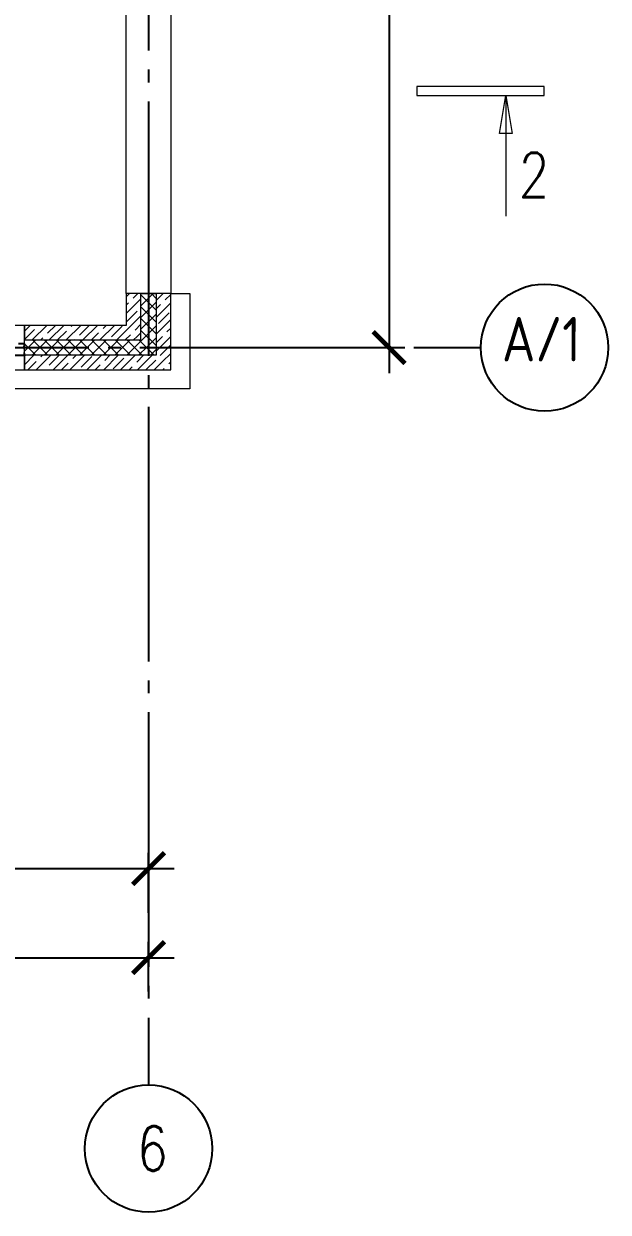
# Model space of a CAD drawing. Header units: inches. Extents: x -19662 to 10260, y -11808 to 5048.
# Drawn here: x 5670 to 10260, y -11808 to -2469 of the extents above; entities that cross this region are included whole.
import ezdxf

# ---------------------------------------------------------------- set-up
doc = ezdxf.new("R2010")
doc.units = ezdxf.units.IN
doc.header["$MEASUREMENT"] = 0
doc.linetypes.add('CONTI', pattern=[0])
doc.linetypes.add('GOST2.303 5', pattern=[24, 20, -1.5, 1, -1.5])
doc.layers.add('axis_dim', color=40, linetype='CONTI')
doc.layers.add('PVC', color=7, linetype='Continuous')
for name, color, linetype, lineweight in [('doors_windows', 4, 'Continuous', 5), ('mark', 4, 'Continuous', 15), ('stair1', 7, 'Continuous', 15), ('Wall2', 40, 'Continuous', 5)]:
    doc.layers.add(name, color=color, linetype=linetype, lineweight=lineweight)
doc.styles.add('GOST 2.304', font='CS_Gost2304.shx', dxfattribs={"width": 0.8, "oblique": 15})
doc.dimstyles.new('СПДС', dxfattribs={"dimscale": 100, "dimtxt": 2.5, "dimasz": 2.5, "dimexe": 1.25, "dimexo": 0.625, "dimtad": 1, "dimdec": 0, "dimtxsty": 'GOST 2.304', "dimblk": 'ARCHTICK', "dimblk1": 'ARCHTICK', "dimblk2": 'ARCHTICK', "dimcen": 2.5, "dimdle": 2, "dimadec": 0, "dimazin": 2, "dimtfac": 0.75, "dimtdec": 4, "dimtmove": 1, "dimatfit": 3, "dimfxl": 1, "dimtolj": 1, "dimarcsym": 1})

# ---------------------------------------------------------------- blocks, each defined once
blk = doc.blocks.new('_ArchTick')
at = {"color": 0, "linetype": 'ByBlock', "const_width": 0.15}
blk.add_lwpolyline([(-0.5, -0.5), (0.5, 0.5)], dxfattribs=at)
blk = doc.blocks.new('*D41')
at = {"layer": 'axis_dim', "color": 0, "linetype": 'Continuous', "lineweight": -2, "ltscale": 100, "transparency": 16777216}
for p, q in [((8538.6, 1536), (8538.6, -5214)), ((7463.6, 1336), (8663.6, 1336)), ((7340.7, -5014), (8663.6, -5014))]:
    blk.add_line(p, q, dxfattribs=at)
at = {"layer": 'Defpoints', "color": 0, "linetype": 'Continuous', "ltscale": 100, "transparency": 16777216}
for p in [(7401.1, 1336), (7278.2, -5014), (8538.6, -5014)]:
    blk.add_point(p, dxfattribs=at)
at = {"layer": 'axis_dim', "color": 0, "linetype": 'Continuous', "lineweight": -2, "ltscale": 100, "transparency": 16777216, "xscale": 250, "yscale": 250, "zscale": 250}
for p, rotation in [((8538.6, 1336), 90), ((8538.6, -5014), 270)]:
    blk.add_blockref('_ArchTick', p, dxfattribs=dict(at, rotation=rotation))
at = {"layer": 'axis_dim', "color": 0, "linetype": 'Continuous', "lineweight": -3, "ltscale": 100, "transparency": 16777216, "insert": (8351.1, -1839), "char_height": 250, "attachment_point": 5, "rotation": 90, "style": 'GOST 2.304'}
blk.add_mtext('\\A1;6350', dxfattribs=at)
blk = doc.blocks.new('*D42')
at = {"layer": 'axis_dim', "color": 0, "linetype": 'Continuous', "lineweight": -2, "ltscale": 100, "transparency": 16777216}
for p, q in [((-13650.6, -10245.4), (-13650.6, -9682.9)), ((6649.8, -10072.3), (6649.8, -9682.9)), ((-13850.6, -9807.9), (6849.8, -9807.9))]:
    blk.add_line(p, q, dxfattribs=at)
at = {"layer": 'Defpoints', "color": 0, "linetype": 'Continuous', "ltscale": 100, "transparency": 16777216}
for p in [(6649.8, -9807.9), (6649.8, -10134.8), (-13650.6, -10307.9)]:
    blk.add_point(p, dxfattribs=at)
at = {"layer": 'axis_dim', "color": 0, "linetype": 'Continuous', "lineweight": -2, "ltscale": 100, "transparency": 16777216, "xscale": 250, "yscale": 250, "zscale": 250, "rotation": 180}
blk.add_blockref('_ArchTick', (-13650.6, -9807.9), dxfattribs=at)
at = {"layer": 'axis_dim', "color": 0, "linetype": 'Continuous', "lineweight": -2, "ltscale": 100, "transparency": 16777216, "xscale": 250, "yscale": 250, "zscale": 250}
blk.add_blockref('_ArchTick', (6649.8, -9807.9), dxfattribs=at)
at = {"layer": 'axis_dim', "color": 0, "linetype": 'Continuous', "lineweight": -3, "ltscale": 100, "transparency": 16777216, "insert": (-3500.4, -9620.4), "char_height": 250, "attachment_point": 5, "style": 'GOST 2.304'}
blk.add_mtext('\\A1;20300', dxfattribs=at)
blk = doc.blocks.new('*D39')
at = {"layer": 'axis_dim', "color": 0, "linetype": 'Continuous', "lineweight": -2, "ltscale": 100, "transparency": 16777216}
for p, q in [((349.8, -9454.6), (349.8, -8982.9)), ((6649.8, -9454.6), (6649.8, -8982.9)), ((149.8, -9107.9), (6849.8, -9107.9))]:
    blk.add_line(p, q, dxfattribs=at)
at = {"layer": 'Defpoints', "color": 0, "linetype": 'Continuous', "ltscale": 100, "transparency": 16777216}
for p in [(6649.8, -9107.9), (349.8, -9517.1), (6649.8, -9517.1)]:
    blk.add_point(p, dxfattribs=at)
at = {"layer": 'axis_dim', "color": 0, "linetype": 'Continuous', "lineweight": -2, "ltscale": 100, "transparency": 16777216, "xscale": 250, "yscale": 250, "zscale": 250, "rotation": 180}
blk.add_blockref('_ArchTick', (349.8, -9107.9), dxfattribs=at)
at = {"layer": 'axis_dim', "color": 0, "linetype": 'Continuous', "lineweight": -2, "ltscale": 100, "transparency": 16777216, "xscale": 250, "yscale": 250, "zscale": 250}
blk.add_blockref('_ArchTick', (6649.8, -9107.9), dxfattribs=at)
at = {"layer": 'axis_dim', "color": 0, "linetype": 'Continuous', "lineweight": -3, "ltscale": 100, "transparency": 16777216, "insert": (3499.8, -8920.4), "char_height": 250, "attachment_point": 5, "style": 'GOST 2.304'}
blk.add_mtext('\\A1;6300', dxfattribs=at)
blk = doc.blocks.new('*U21')
at = {"layer": 'PVC'}
for points in [[(72.2, 0), (0.5, 0, 0.414214), (0, -0.5), (0, -2.4), (0, -2.7), (1.5, -4.2), (2, -4.2, 0.414214), (2.5, -3.7), (2.5, -3.3, 0.198912), (2.4, -3.2), (1.8, -2.5, -0.700208), (2, -2), (6.2, -2.4, -0.388879)], [(6.2, -12), (2.3, -12.3, -0.700208), (2.1, -11.8), (2.4, -11.4, 0.198912), (2.5, -11.3), (2.5, -10.9, 0.414214), (2, -10.4), (1.5, -10.4), (0, -11.9), (0, -14.4), (1.5, -15.9), (2, -15.9, 0.414214), (2.5, -15.4), (2.5, -15, 0.198912), (2.4, -14.9), (2.1, -14.5, -0.700208), (2.3, -14), (6.2, -14.3, -0.388879)], [(6.2, -55.7), (2.3, -56, -0.700208), (2.1, -55.5), (2.4, -55.1, 0.198912), (2.5, -55), (2.5, -54.6, 0.414214), (2, -54.1), (1.5, -54.1), (0, -55.6), (0, -58.1), (1.5, -59.6), (2, -59.6, 0.414214), (2.5, -59.1), (2.5, -58.7, 0.198912), (2.4, -58.6), (2.1, -58.2, -0.700208), (2.3, -57.7), (6.2, -58, -0.388879)], [(6.2, -67.6), (2, -68, -0.700208), (1.8, -67.5), (2.4, -66.8, 0.198912), (2.5, -66.7), (2.5, -66.3, 0.414214), (2, -65.8), (1.5, -65.8), (0, -67.3), (0, -67.6), (0, -69.5, 0.414214), (0.5, -70), (6.2, -70, -0.414214)], [(6.2, -75.4), (0.5, -75.4, 0.414214), (0, -75.9), (0, -78.1), (1.5, -79.6), (2, -79.6, 0.414214), (2.5, -79.1), (2.5, -78.7, 0.198912), (2.4, -78.6), (1.8, -77.9, -0.700208), (2, -77.4), (6.2, -77.8, -0.388879)], [(6.2, -87.6), (2, -88, -0.700208), (1.8, -87.5), (2.4, -86.8, 0.198912), (2.5, -86.7), (2.5, -86.3, 0.414214), (2, -85.8), (1.5, -85.8), (0, -87.3), (0, -87.6), (0, -89.5, 0.414214), (0.5, -90), (45.2, -90)]]:
    blk.add_lwpolyline(points, format="xyb", dxfattribs=at)

msp = doc.modelspace()

# ---------------------------------------------------------------- linework, layer by layer
at = {"layer": 'axis_dim', "linetype": 'GOST2.303 5', "lineweight": 25, "ltscale": 100}
for points in [[(6649.8, 1720.7), (6649.8, -10307.9)], [(-618, -5014), (8759.7, -5014)], [(8759.7, -5014), (9259.7, -5014)], [(6649.8, -10307.9), (6649.8, -10807.9)]]:
    msp.add_lwpolyline(points, dxfattribs=at)
at = {"layer": 'axis_dim', "color": 18, "linetype": 'Continuous', "lineweight": 25, "ltscale": 100, "true_color": 0x000000}
for centre in [(9759.7, -5014), (6649.8, -11307.9)]:
    msp.add_circle(centre, 500, dxfattribs=at)
at = {"layer": 'doors_windows', "lineweight": 20, "ltscale": 50}
for points in [[(6474.8, 911), (6824.8, 911), (6824.8, -4589), (6474.8, -4589)], [(5674.6, -4839), (3874.6, -4839), (3874.6, -5189), (5674.6, -5189)]]:
    msp.add_lwpolyline(points, close=True, dxfattribs=at)
at = {"layer": 'mark', "linetype": 'Continuous', "ltscale": 100}
for p, q in [((9756.4, -2962.2), (8756.4, -2962.2)), ((8756.4, -2962.2), (8756.4, -3032.2)), ((9756.4, -3032.2), (9756.4, -2962.2)), ((8756.4, -3032.2), (9756.4, -3032.2)), ((9406.1, -3332.6), (9456.4, -3032.2)), ((9456.4, -3032.2), (9506.6, -3332.6)), ((9506.6, -3332.6), (9406.1, -3332.6))]:
    msp.add_line(p, q, dxfattribs=at)
msp.add_lwpolyline([(9456.4, -3032.2), (9456.4, -3982.2)], dxfattribs=at)
at = {"layer": 'stair1', "ltscale": 75}
msp.add_lwpolyline([(6824.6, -4589), (6974.6, -4589), (6974.6, -5189), (6974.6, -5339), (2924.9, -5339)], dxfattribs=at)
at = {"layer": 'Wall2', "ltscale": 100}
for points in [[(6474.8, -4613.9), (6499.7, -4589)], [(6589.8, -4589), (6474.8, -4589)], [(6474.8, -4589), (6474.8, -4839)], [(6474.8, -4746.4), (6589.8, -4631.4)], [(6474.8, -4680.2), (6493.6, -4661.3)], [(6529.4, -4625.6), (6566, -4589)], [(6589.8, -4591.7), (6592.5, -4589)], [(6589.8, -4684.5), (6685.3, -4589)], [(6589.8, -4954), (6589.8, -4589)], [(6589.8, -4589), (6709.8, -4589)], [(6589.8, -4954), (6589.8, -4589)], [(6709.8, -4719.8), (6589.8, -4599.8)], [(6589.8, -4777.3), (6709.8, -4657.3)], [(6709.8, -4627), (6671.9, -4589)], [(6709.8, -4644), (6764.8, -4589)], [(6709.8, -4589), (6709.8, -5074)], [(6824.8, -4589), (6709.8, -4589)], [(6709.8, -4589), (6709.8, -5074)], [(6709.8, -4776.6), (6824.8, -4661.6)], [(6780.7, -4639.5), (6824.8, -4595.3)], [(6824.8, -5189), (6824.8, -4589)], [(6477.1, -4810.5), (6559.9, -4727.6)], [(6709.8, -4812.6), (6589.8, -4692.6)], [(6589.8, -4870.1), (6709.8, -4750.1)], [(6709.8, -4710.3), (6744.9, -4675.3)], [(6728.3, -4824.4), (6811.2, -4741.6)], [(5674.6, -4883.8), (5719.4, -4839)], [(6474.8, -4839), (5674.6, -4839)], [(5674.6, -4839), (5674.6, -4954)], [(5736.9, -4954), (5851.9, -4839)], [(5855.9, -4901.3), (5918.2, -4839)], [(5869.5, -4954), (5984.5, -4839)], [(6002.1, -4954), (6117.1, -4839)], [(6040.9, -4849), (6050.8, -4839)], [(6107.2, -4915.2), (6183.4, -4839)], [(6134.7, -4954), (6249.7, -4839)], [(6267.3, -4954), (6382.3, -4839)], [(6292.1, -4862.9), (6316, -4839)], [(6358.4, -4929.2), (6441.3, -4846.3)], [(6494.8, -4859), (6589.8, -4764)], [(6543.4, -4876.8), (6589.8, -4830.3)], [(6709.8, -4905.4), (6589.8, -4785.4)], [(6594.3, -4958.5), (6709.8, -4842.9)], [(6709.8, -4909.2), (6824.8, -4794.2)], [(5674.6, -4950.1), (5753.8, -4870.8)], [(5803.2, -4954), (5820.1, -4937.1)], [(5935.8, -4954), (6005.1, -4884.8)], [(6201, -4954), (6256.3, -4898.7)], [(6399.9, -4954), (6494.8, -4859)], [(6466.1, -4954), (6507.6, -4912.6)], [(6532.4, -4954), (6561.1, -4925.3)], [(6561.1, -4925.3), (6589.8, -4896.6)], [(6709.8, -4998.2), (6589.8, -4878.2)], [(6640.7, -5004.9), (6709.8, -4935.7)], [(6709.8, -4975.5), (6758.8, -4926.5)], [(6709.8, -5041.8), (6824.8, -4926.8)], [(6794.6, -4890.7), (6824.8, -4860.5)], [(5674.6, -5042.9), (5763.5, -4954)], [(5674.6, -5074), (5674.6, -4954)], [(5674.6, -4954), (6589.8, -4954)], [(5674.6, -4954), (6589.8, -4954)], [(5764.8, -5074), (5674.6, -4983.8)], [(5736.3, -5074), (5856.3, -4954)], [(5857.6, -5074), (5737.6, -4954)], [(5829.1, -5074), (5949.1, -4954)], [(5950.4, -5074), (5830.4, -4954)], [(5921.9, -5074), (6041.9, -4954)], [(6043.2, -5074), (5923.2, -4954)], [(6014.7, -5074), (6134.7, -4954)], [(6136, -5074), (6016, -4954)], [(6068.4, -4954), (6071.4, -4951)], [(6107.5, -5074), (6227.5, -4954)], [(6228.8, -5074), (6108.8, -4954)], [(6200.3, -5074), (6320.3, -4954)], [(6321.6, -5074), (6201.6, -4954)], [(6293.1, -5074), (6413.1, -4954)], [(6414.4, -5074), (6294.4, -4954)], [(6385.9, -5074), (6505.9, -4954)], [(6507.2, -5074), (6387.2, -4954)], [(6478.7, -5074), (6594.3, -4958.5)], [(6600, -5074), (6480, -4954)], [(6571.5, -5074), (6640.7, -5004.9)], [(6692.8, -5074), (6572.8, -4954)], [(6687.1, -5051.3), (6709.8, -5028.5)], [(6742.2, -5075.7), (6824.8, -4993.1)], [(5674.6, -5149), (5749.5, -5074)], [(5674.6, -5082.7), (5683.2, -5074)], [(6709.8, -5074), (5674.6, -5074)], [(5674.6, -5074), (5674.6, -5189)], [(6709.8, -5074), (5674.6, -5074)], [(5700.8, -5189), (5767.7, -5122.1)], [(5767.1, -5189), (5882.1, -5074)], [(5803.5, -5086.3), (5815.8, -5074)], [(5869.8, -5152.6), (5948.4, -5074)], [(5899.7, -5189), (6014.7, -5074)], [(5966, -5189), (6019, -5136)], [(6032.3, -5189), (6147.3, -5074)], [(6054.8, -5100.2), (6081, -5074)], [(6121.1, -5166.5), (6203.9, -5083.6)], [(6164.9, -5189), (6279.9, -5074)], [(6297.4, -5189), (6412.4, -5074)], [(6306, -5114.1), (6346.1, -5074)], [(6372.3, -5180.4), (6455.2, -5097.5)], [(6430, -5189), (6545, -5074)], [(6557.3, -5128), (6611.3, -5074)], [(6562.6, -5189), (6677.6, -5074)], [(6628.9, -5189), (6706.4, -5111.5)], [(6664.3, -5074), (6687.1, -5051.3)], [(6695.2, -5189), (6760, -5124.2)], [(6760, -5124.2), (6824.8, -5059.4)], [(6808.5, -5142), (6824.8, -5125.7)], [(5674.6, -5189), (6824.8, -5189)], [(5833.4, -5189), (5834, -5188.4)], [(6231.1, -5189), (6270.2, -5149.9)], [(6496.3, -5189), (6521.5, -5163.8)], [(6761.5, -5189), (6772.7, -5177.8)]]:
    msp.add_lwpolyline(points, dxfattribs=at)

# ---------------------------------------------------------------- block references
at = {"ltscale": 100, "rotation": 180}
msp.add_blockref('*U21', (5674.6, -5074), dxfattribs=at)

# ---------------------------------------------------------------- texts
at = {"layer": 'axis_dim', "color": 18, "linetype": 'Continuous', "lineweight": 25, "ltscale": 100, "true_color": 0x000000, "char_height": 350, "attachment_point": 1, "style": 'GOST 2.304'}
for s, insert, width in [('{\\Fsimplex|c204;\\Q0.2618;А/1}', (9425.1, -4772.3), 946.731), ('\\Fsimplex.shx;\\W0.8000000000;\\Q0.2617993878;\\T1.0000000000;\\o\\l6', (6559.7, -11132.9), 479.936)]:
    msp.add_mtext(s, dxfattribs=dict(at, insert=insert, width=width))
at = {"layer": 'mark', "linetype": 'Continuous', "ltscale": 100, "insert": (9556.4, -3482.2), "char_height": 350, "width": 515.534, "attachment_point": 1, "style": 'GOST 2.304'}
msp.add_mtext('\\Fsimplex.shx;\\W0.8000000000;\\Q0.2617993878;\\T1.0000000000;\\o\\l2', dxfattribs=at)

# ---------------------------------------------------------------- dimensions: what is measured, and where the dimension line sits
at = {"layer": 'axis_dim', "color": 18, "linetype": 'Continuous', "lineweight": -3, "ltscale": 100, "true_color": 0x000000}
dim = msp.add_linear_dim(base=(8538.6, -5014), p1=(7401.1, 1336), p2=(7278.2, -5014), angle=270, dimstyle='СПДС', override={"dimscale": 100, "dimsah": 1}, dxfattribs=at)
dim.commit()
dim.dimension.update_dxf_attribs({"geometry": '*D41', "text_midpoint": (8351.1, -1839)})
for base, p1, p2, picture, middle in [((6649.8, -9107.9), (349.8, -9517.1), (6649.8, -9517.1), '*D39', (3499.8, -8920.4)), ((6649.8, -9807.9), (-13650.6, -10307.9), (6649.8, -10134.8), '*D42', (-3500.4, -9620.4))]:
    dim = msp.add_linear_dim(base=base, p1=p1, p2=p2, dimstyle='СПДС', override={"dimscale": 100, "dimsah": 1}, dxfattribs=at)
    dim.commit()
    dim.dimension.update_dxf_attribs({"geometry": picture, "text_midpoint": middle})

doc.saveas('drawing.dxf')
